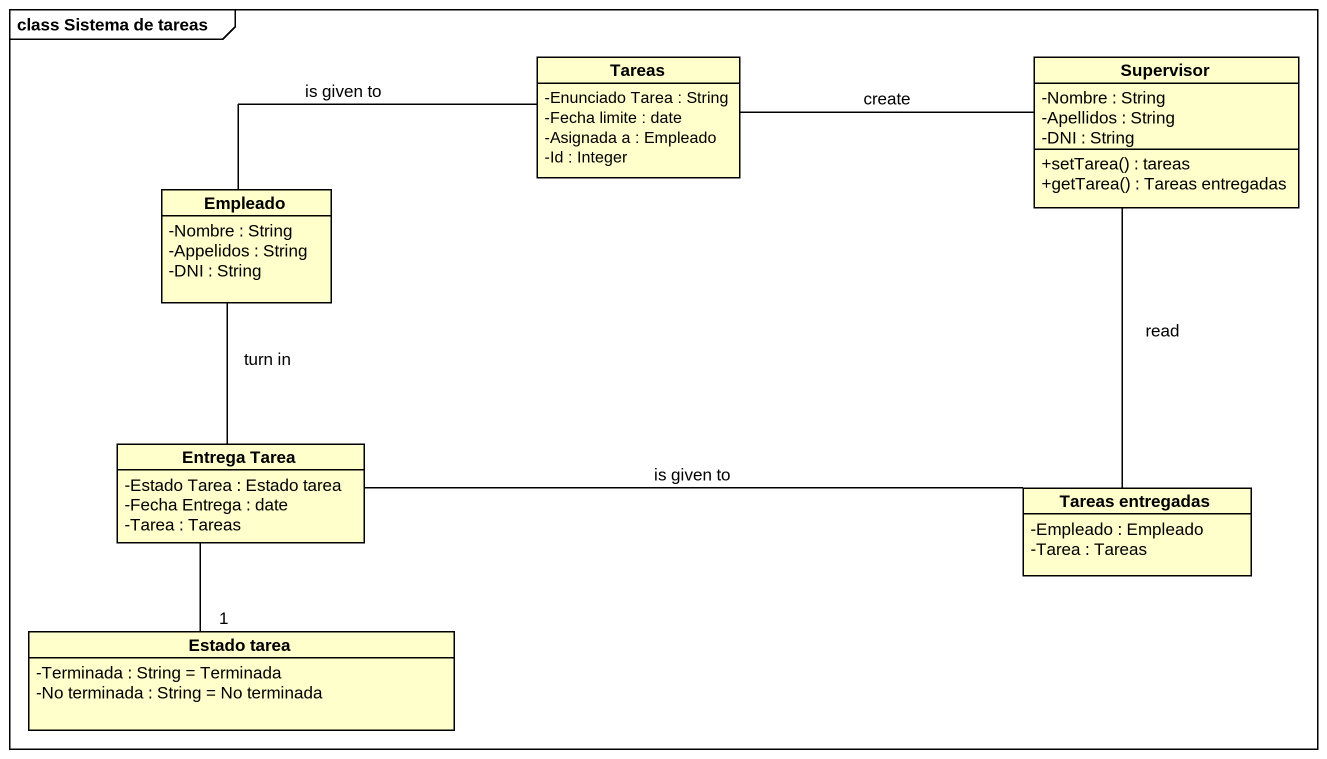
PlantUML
@startuml
mainframe class Sistema de tareas
hide circle
hide empty members
skinparam classAttributeIconSize 0
class Tareas {
  -Enunciado Tarea : String
  -Fecha limite : date
  -Asignada a : Empleado
  -Id : Integer
}
class Supervisor {
  -Nombre : String
  -Apellidos : String
  -DNI : String
  +setTarea() : tareas
  +getTarea() : Tareas entregadas
}
class Empleado {
  -Nombre : String
  -Appelidos : String
  -DNI : String
}
class "Entrega Tarea" as Entrega_Tarea {
  -Estado Tarea : Estado tarea
  -Fecha Entrega : date
  -Tarea : Tareas
}
class "Tareas entregadas" as Tareas_entregadas {
  -Empleado : Empleado
  -Tarea : Tareas
}
class "Estado tarea" as Estado_tarea {
  -Terminada : String = Terminada
  -No terminada : String = No terminada
}
Tareas -left- Empleado : is given to
Supervisor -left- Tareas : create
Supervisor -- Tareas_entregadas : read
Empleado -- Entrega_Tarea : turn in
Entrega_Tarea -right- Tareas_entregadas : is given to
Entrega_Tarea -- "1" Estado_tarea
@enduml
